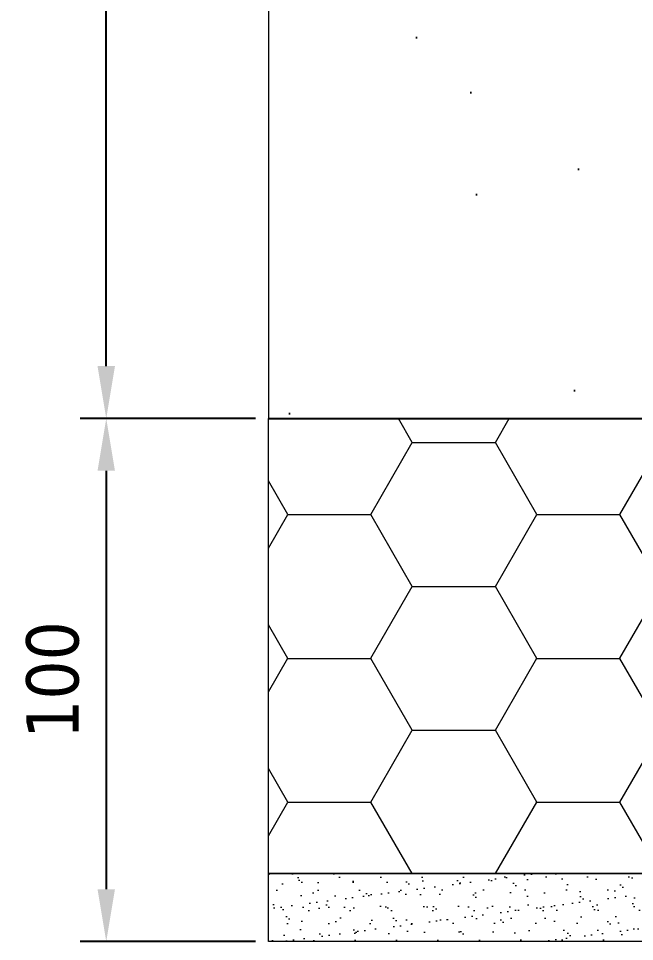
# Model space of a CAD drawing. Header units: millimetres. Extents: x -20000 to 230000, y -17405 to 24510.
# Drawn here: x 34452.2 to 34570, y -5952.1 to -5775.6 of the extents above; entities that cross this region are included whole.
import ezdxf

# ---------------------------------------------------------------- set-up
doc = ezdxf.new("R2010")
doc.units = ezdxf.units.MM
doc.header["$PDMODE"] = 35
doc.header["$PDSIZE"] = 0.5
doc.layers.get('0').update_dxf_attribs({"lineweight": 13})
doc.layers.get('Defpoints').update_dxf_attribs({"true_color": 0xc2a584})
doc.layers.add('0 - Invisible', color=43, linetype='Continuous', lineweight=0, plot=False)
for name, color, linetype, lineweight in [('1 - BETON', 251, 'Continuous', 25), ('1 - Cotation', 32, 'Continuous', 13), ('1 - Isolant', 132, 'Continuous', 13), ('1 - Platre', 252, 'Continuous', 13)]:
    doc.layers.add(name, color=color, linetype=linetype, lineweight=lineweight)
doc.styles.add('Texte Poralu', font='tahomabd.ttf')
doc.dimstyles.new('30 - 1000', dxfattribs={"dimtxt": 10, "dimasz": 10, "dimexe": 5, "dimexo": 2.5, "dimgap": 5, "dimtad": 1, "dimdec": 1, "dimtxsty": 'Texte Poralu', "dimcen": 5, "dimazin": 0, "dimtfac": 1, "dimtdec": 1, "dimtmove": 0, "dimatfit": 3, "dimfxl": 1, "dimarcsym": 0})

# ---------------------------------------------------------------- blocks, each defined once
blk = doc.blocks.new('*U835')
at = {"layer": '1 - Isolant'}
h = blk.add_hatch(dxfattribs=at)
h.set_pattern_fill('HONEY', color=256, scale=5)
h.set_pattern_definition([(0, (237.5, -1e-14), (23.8125, 13.74815), [15.875, -31.75]), (120, (237.5, -1e-14), (-23.8125, 13.74815), [15.875, -31.75]), (60, (237.5, -1e-14), (5e-08, 27.4963), [-31.75, 15.875])])
h.paths.add_polyline_path([(-150, -87), (-150, 0), (-7.5, 0), (-7.5, -87)])
at = {"layer": '1 - Platre'}
h = blk.add_hatch(dxfattribs=at)
h.set_pattern_fill('AR-SAND', color=256, scale=0.1)
h.set_pattern_definition([(37.5, (237.5, -1e-14), (-0.160003, 4.894132), [0, -3.8608, 0, -4.318, 0, -4.1275]), (7.5, (237.5, -1e-14), (4.49523, 7.16825), [0, -2.0828, 0, -3.4798, 0, -1.3335]), (327.5, (234.3756, -1e-14), (7.909924, 0.01437), [0, -1.27, 0, -4.572, 0, -5.969]), (317.5, (234.3756, -1e-14), (7.63556, 2.22929), [0, -0.635, 0, -2.9972, 0, -3.429])])
h.paths.add_polyline_path([(-150, -100), (-150, -87), (-7.5, -87), (-7.5, -100)])
at = {"layer": '0 - Invisible'}
for points in [[(-150, -87), (-150, 0)], [(-150, -100), (-150, -87)]]:
    blk.add_lwpolyline(points, dxfattribs=at)
at = {"layer": '1 - Isolant'}
blk.add_lwpolyline([(-150, 0), (-7.5, 0), (-7.5, -87), (-150, -87)], dxfattribs=at)
at = {"layer": '1 - Platre'}
blk.add_lwpolyline([(-150, -87), (-7.5, -87), (-7.5, -100), (-150, -100)], dxfattribs=at)
blk = doc.blocks.new('*U833')
at = {"layer": '1 - BETON'}
h = blk.add_hatch(dxfattribs=at)
h.set_pattern_fill('CONCRETE', color=256, scale=15, style=0, pattern_type=2)
h.set_pattern_definition([(50, (-50, -20), (107.59, -9.413), [11.25, -123.75]), (355, (-50, -20), (-20.813, 112.83), [9, -99]), (100.45, (-41.03, -20.78), (86.776, 103.416), [9.56, -105.17]), (46.184, (-50, 10), (160.086, -24.83), [16.875, -185.625]), (96.636, (-36.66, 7.93), (140.2, 146.12), [14.34, -157.76]), (351.184, (-50, 10), (140.2, 146.12), [13.5, -148.5]), (21, (-35, 2.5), (89.536, -60.393), [11.25, -123.75]), (326, (-35, 2.5), (36.497, 108.773), [9, -99]), (71.45, (-27.54, -2.53), (126.033, 48.38), [9.56, -105.17]), (37.5, (-50, -20), (1.824, 49.934), [0, -97.8, 0, -100.5, 0, -99.375]), (7.5, (-50, -20), (39.46, 59.162), [0, -57.3, 0, -95.55, 0, -37.875]), (327.5, (-83.45, -20), (80.0734, -3.383), [0, -37.5, 0, -117, 0, -155.25]), (317.5, (-98.45, -20), (87.478, 15.016), [0, -48.75, 0, -77.7, 0, -110.25])])
h.paths.add_polyline_path([(150, 180), (150, 0), (0, 0), (0, 180)])
at = {"layer": '0 - Invisible'}
blk.add_lwpolyline([(150, 180), (150, 0)], dxfattribs=at)
at = {"layer": '1 - BETON'}
blk.add_lwpolyline([(150, 0), (0, 0), (0, 180), (150, 180)], dxfattribs=at)
blk = doc.blocks.new('*D1006')
at = {"layer": 'Defpoints', "color": 0, "lineweight": -2, "transparency": 16777216}
for p, q in [((34497.5, -5672.07), (34463.98, -5672.07)), ((34468.98, -5842.07), (34468.98, -5682.07)), ((34497.5, -5852.07), (34463.98, -5852.07))]:
    blk.add_line(p, q, dxfattribs=at)
at = {"layer": 'Defpoints', "color": 0, "transparency": 16777216}
for p in [(34468.98, -5672.07), (34500, -5672.07), (34500, -5852.07)]:
    blk.add_point(p, dxfattribs=at)
for points in [[(34467.31, -5682.07), (34470.65, -5682.07), (34468.98, -5672.07)], [(34467.31, -5842.07), (34470.65, -5842.07), (34468.98, -5852.07)]]:
    blk.add_solid(points, dxfattribs=at)
at = {"layer": 'Defpoints', "color": 0, "transparency": 16777216, "insert": (34458.75, -5762.07), "char_height": 10, "attachment_point": 5, "rotation": 90, "style": 'Texte Poralu'}
blk.add_mtext('180', dxfattribs=at)
blk = doc.blocks.new('*D1007')
at = {"layer": '1 - Cotation', "color": 0, "lineweight": -2, "transparency": 16777216}
for p, q in [((34497.5, -5852.07), (34463.98, -5852.07)), ((34468.98, -5862.07), (34468.98, -5942.07)), ((34497.5, -5952.07), (34463.98, -5952.07))]:
    blk.add_line(p, q, dxfattribs=at)
at = {"layer": '1 - Cotation', "color": 0, "transparency": 16777216}
for points in [[(34467.31, -5862.07), (34470.65, -5862.07), (34468.98, -5852.07)], [(34467.31, -5942.07), (34470.65, -5942.07), (34468.98, -5952.07)]]:
    blk.add_solid(points, dxfattribs=at)
at = {"layer": 'Defpoints', "color": 0, "transparency": 16777216}
for p in [(34500, -5852.07), (34468.98, -5952.07), (34500, -5952.07)]:
    blk.add_point(p, dxfattribs=at)
at = {"layer": '1 - Cotation', "color": 0, "transparency": 16777216, "insert": (34458.77, -5902.07), "char_height": 10, "attachment_point": 5, "rotation": 90, "style": 'Texte Poralu'}
blk.add_mtext('100', dxfattribs=at)

msp = doc.modelspace()

# ---------------------------------------------------------------- block references
at = {"xscale": -1}
msp.add_blockref('*U833', (34650, -5852.07), dxfattribs=at)
msp.add_blockref('*U835', (34650, -5852.07))

# ---------------------------------------------------------------- dimensions: what is measured, and where the dimension line sits
at = {"layer": '1 - Cotation'}
dim = msp.add_linear_dim(base=(34468.98, -5952.07), p1=(34500, -5852.07), p2=(34500, -5952.07), angle=90, dimstyle='30 - 1000', dxfattribs=at)
dim.commit()
dim.dimension.update_dxf_attribs({"geometry": '*D1007', "text_midpoint": (34458.77, -5902.07)})
at = {"layer": 'Defpoints'}
dim = msp.add_linear_dim(base=(34468.98, -5672.07), p1=(34500, -5852.07), p2=(34500, -5672.07), angle=90, dimstyle='30 - 1000', dxfattribs=at)
dim.commit()
dim.dimension.update_dxf_attribs({"geometry": '*D1006', "text_midpoint": (34458.75, -5762.07)})

doc.saveas('drawing.dxf')
